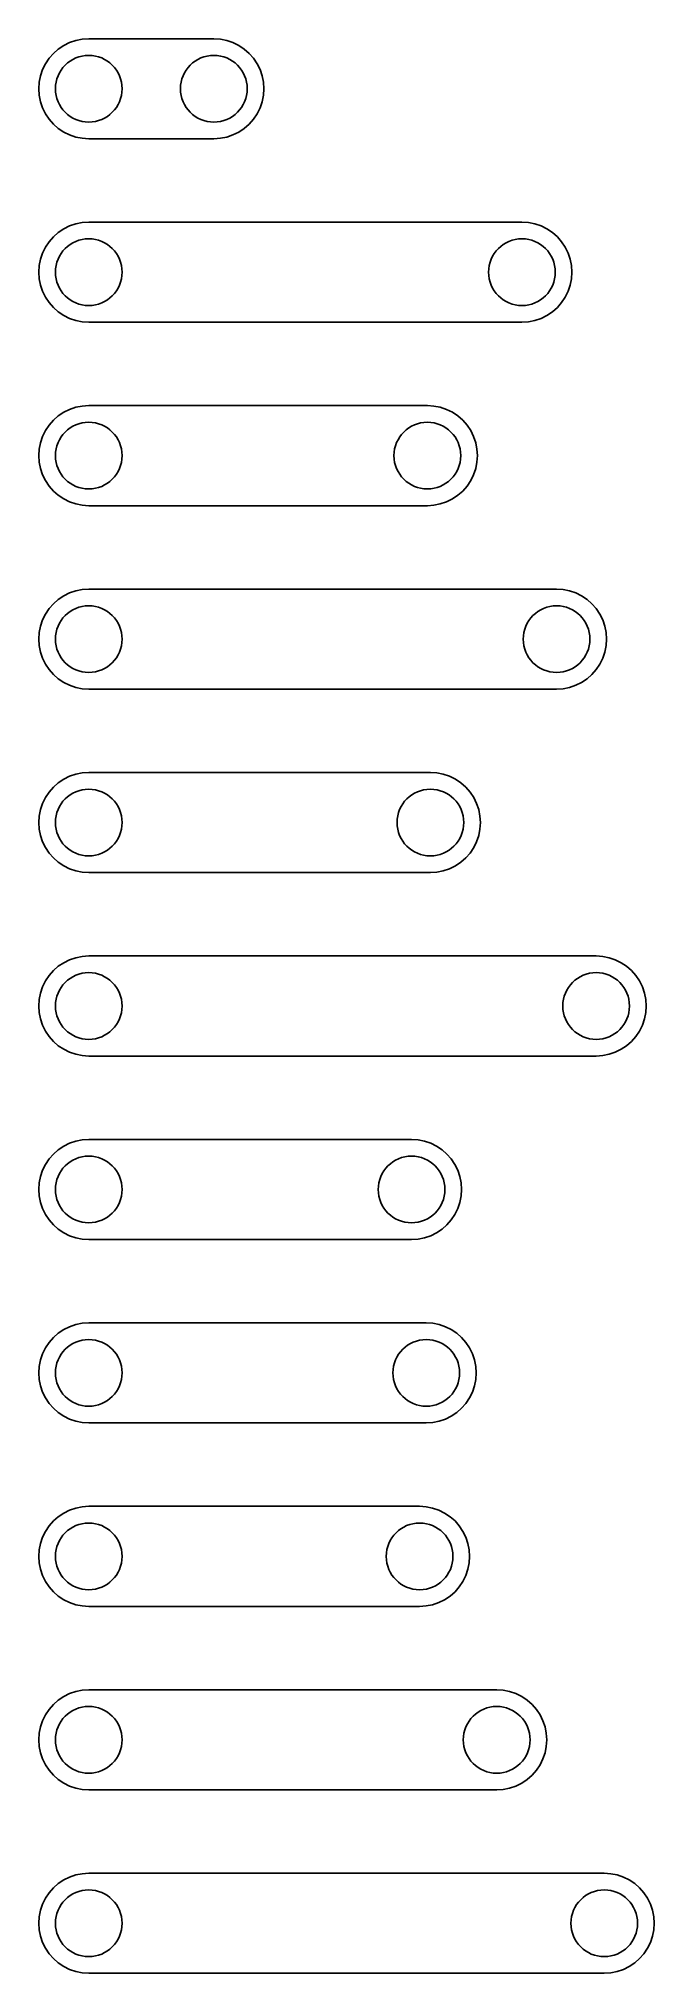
# Model space of a CAD drawing. Header units: metres. Extents: x -6 to 68, y -226 to 6.
import ezdxf

# ---------------------------------------------------------------- set-up
doc = ezdxf.new("R2010")
doc.units = ezdxf.units.M
doc.layers.add('HOLES', color=2, linetype='CONTINUOUS')
doc.layers.add('PARTS', color=1, linetype='CONTINUOUS')

msp = doc.modelspace()

# ---------------------------------------------------------------- linework, layer by layer
at = {"layer": 'HOLES'}
for centre in [(0, 0), (15, 0), (0, -22), (51.941327, -22), (0, -44), (40.59749, -44), (0, -66), (56.093777, -66), (0, -88), (40.961139, -88), (0, -110), (60.835533, -110), (0, -132), (38.704701, -132), (0, -154), (40.468886, -154), (0, -176), (39.671193, -176), (0, -198), (48.910311, -198), (0, -220), (61.809042, -220)]:
    msp.add_circle(centre, 4, dxfattribs=at)
at = {"layer": 'PARTS'}
for p, q in [((-3.652569, 4.76012), (-4.242641, 4.242641)), ((-3, 5.196152), (-3.652569, 4.76012)), ((-2.296101, 5.543277), (-3, 5.196152)), ((-1.552914, 5.795555), (-2.296101, 5.543277)), ((-0.783157, 5.948669), (-1.552914, 5.795555)), ((0, 6), (-0.783157, 5.948669)), ((15, 6), (0, 6)), ((15.783157, 5.948669), (15, 6)), ((16.552914, 5.795555), (15.783157, 5.948669)), ((17.296101, 5.543277), (16.552914, 5.795555)), ((18, 5.196152), (17.296101, 5.543277)), ((18.652569, 4.76012), (18, 5.196152)), ((19.242641, 4.242641), (18.652569, 4.76012)), ((-5.196152, 3), (-5.543277, 2.296101)), ((-4.76012, 3.652569), (-5.196152, 3)), ((-4.242641, 4.242641), (-4.76012, 3.652569)), ((19.76012, 3.652569), (19.242641, 4.242641)), ((20.196152, 3), (19.76012, 3.652569)), ((20.543277, 2.296101), (20.196152, 3)), ((-5.948669, 0.783157), (-6, 0)), ((-6, 0), (-5.948669, -0.783157)), ((-5.795555, 1.552914), (-5.948669, 0.783157)), ((-5.543277, 2.296101), (-5.795555, 1.552914)), ((20.795555, 1.552914), (20.543277, 2.296101)), ((20.948669, 0.783157), (20.795555, 1.552914)), ((21, 0), (20.948669, 0.783157)), ((20.948669, -0.783157), (21, 0)), ((-5.948669, -0.783157), (-5.795555, -1.552914)), ((-5.795555, -1.552914), (-5.543277, -2.296101)), ((-5.543277, -2.296101), (-5.196152, -3)), ((20.196152, -3), (20.543277, -2.296101)), ((20.543277, -2.296101), (20.795555, -1.552914)), ((20.795555, -1.552914), (20.948669, -0.783157)), ((-5.196152, -3), (-4.76012, -3.652569)), ((-4.76012, -3.652569), (-4.242641, -4.242641)), ((-4.242641, -4.242641), (-3.652569, -4.76012)), ((18.652569, -4.76012), (19.242641, -4.242641)), ((19.242641, -4.242641), (19.76012, -3.652569)), ((19.76012, -3.652569), (20.196152, -3)), ((-3.652569, -4.76012), (-3, -5.196152)), ((-3, -5.196152), (-2.296101, -5.543277)), ((-2.296101, -5.543277), (-1.552914, -5.795555)), ((-1.552914, -5.795555), (-0.783157, -5.948669)), ((-0.783157, -5.948669), (0, -6)), ((0, -6), (15, -6)), ((15, -6), (15.783157, -5.948669)), ((15.783157, -5.948669), (16.552914, -5.795555)), ((16.552914, -5.795555), (17.296101, -5.543277)), ((17.296101, -5.543277), (18, -5.196152)), ((18, -5.196152), (18.652569, -4.76012)), ((-1.552914, -16.204445), (-2.296101, -16.456723)), ((-0.783157, -16.051331), (-1.552914, -16.204445)), ((0, -16), (-0.783157, -16.051331)), ((51.941327, -16), (0, -16)), ((52.724484, -16.051331), (51.941327, -16)), ((53.494241, -16.204445), (52.724484, -16.051331)), ((54.237427, -16.456723), (53.494241, -16.204445)), ((-4.76012, -18.347431), (-5.196152, -19)), ((-4.242641, -17.757359), (-4.76012, -18.347431)), ((-3.652569, -17.23988), (-4.242641, -17.757359)), ((-3, -16.803848), (-3.652569, -17.23988)), ((-2.296101, -16.456723), (-3, -16.803848)), ((54.941327, -16.803848), (54.237427, -16.456723)), ((55.593895, -17.23988), (54.941327, -16.803848)), ((56.183967, -17.757359), (55.593895, -17.23988)), ((56.701447, -18.347431), (56.183967, -17.757359)), ((57.137479, -19), (56.701447, -18.347431)), ((-5.795555, -20.447086), (-5.948669, -21.216843)), ((-5.543277, -19.703899), (-5.795555, -20.447086)), ((-5.196152, -19), (-5.543277, -19.703899)), ((57.484604, -19.703899), (57.137479, -19)), ((57.736882, -20.447086), (57.484604, -19.703899)), ((57.889996, -21.216843), (57.736882, -20.447086)), ((-5.948669, -21.216843), (-6, -22)), ((-6, -22), (-5.948669, -22.783157)), ((-5.948669, -22.783157), (-5.795555, -23.552914)), ((57.736882, -23.552914), (57.889996, -22.783157)), ((57.941327, -22), (57.889996, -21.216843)), ((57.889996, -22.783157), (57.941327, -22)), ((-5.795555, -23.552914), (-5.543277, -24.296101)), ((-5.543277, -24.296101), (-5.196152, -25)), ((-5.196152, -25), (-4.76012, -25.652569)), ((56.701447, -25.652569), (57.137479, -25)), ((57.137479, -25), (57.484604, -24.296101)), ((57.484604, -24.296101), (57.736882, -23.552914)), ((-4.76012, -25.652569), (-4.242641, -26.242641)), ((-4.242641, -26.242641), (-3.652569, -26.76012)), ((-3.652569, -26.76012), (-3, -27.196152)), ((-3, -27.196152), (-2.296101, -27.543277)), ((-2.296101, -27.543277), (-1.552914, -27.795555)), ((-1.552914, -27.795555), (-0.783157, -27.948669)), ((52.724484, -27.948669), (53.494241, -27.795555)), ((53.494241, -27.795555), (54.237427, -27.543277)), ((54.237427, -27.543277), (54.941327, -27.196152)), ((54.941327, -27.196152), (55.593895, -26.76012)), ((55.593895, -26.76012), (56.183967, -26.242641)), ((56.183967, -26.242641), (56.701447, -25.652569)), ((-0.783157, -27.948669), (0, -28)), ((0, -28), (51.941327, -28)), ((51.941327, -28), (52.724484, -27.948669)), ((-3.652569, -39.23988), (-4.242641, -39.757359)), ((-3, -38.803848), (-3.652569, -39.23988)), ((-2.296101, -38.456723), (-3, -38.803848)), ((-1.552914, -38.204445), (-2.296101, -38.456723)), ((-0.783157, -38.051331), (-1.552914, -38.204445)), ((0, -38), (-0.783157, -38.051331)), ((40.59749, -38), (0, -38)), ((41.380647, -38.051331), (40.59749, -38)), ((42.150404, -38.204445), (41.380647, -38.051331)), ((42.89359, -38.456723), (42.150404, -38.204445)), ((43.59749, -38.803848), (42.89359, -38.456723)), ((44.250058, -39.23988), (43.59749, -38.803848)), ((44.840131, -39.757359), (44.250058, -39.23988)), ((-5.543277, -41.703899), (-5.795555, -42.447086)), ((-5.196152, -41), (-5.543277, -41.703899)), ((-4.76012, -40.347431), (-5.196152, -41)), ((-4.242641, -39.757359), (-4.76012, -40.347431)), ((45.35761, -40.347431), (44.840131, -39.757359)), ((45.793642, -41), (45.35761, -40.347431)), ((46.140767, -41.703899), (45.793642, -41)), ((46.393045, -42.447086), (46.140767, -41.703899)), ((-5.948669, -43.216843), (-6, -44)), ((-6, -44), (-5.948669, -44.783157)), ((-5.795555, -42.447086), (-5.948669, -43.216843)), ((46.546159, -43.216843), (46.393045, -42.447086)), ((46.59749, -44), (46.546159, -43.216843)), ((46.546159, -44.783157), (46.59749, -44)), ((-5.948669, -44.783157), (-5.795555, -45.552914)), ((-5.795555, -45.552914), (-5.543277, -46.296101)), ((-5.543277, -46.296101), (-5.196152, -47)), ((45.793642, -47), (46.140767, -46.296101)), ((46.140767, -46.296101), (46.393045, -45.552914)), ((46.393045, -45.552914), (46.546159, -44.783157)), ((-5.196152, -47), (-4.76012, -47.652569)), ((-4.76012, -47.652569), (-4.242641, -48.242641)), ((-4.242641, -48.242641), (-3.652569, -48.76012)), ((44.250058, -48.76012), (44.840131, -48.242641)), ((44.840131, -48.242641), (45.35761, -47.652569)), ((45.35761, -47.652569), (45.793642, -47)), ((-3.652569, -48.76012), (-3, -49.196152)), ((-3, -49.196152), (-2.296101, -49.543277)), ((-2.296101, -49.543277), (-1.552914, -49.795555)), ((-1.552914, -49.795555), (-0.783157, -49.948669)), ((-0.783157, -49.948669), (0, -50)), ((0, -50), (40.59749, -50)), ((40.59749, -50), (41.380647, -49.948669)), ((41.380647, -49.948669), (42.150404, -49.795555)), ((42.150404, -49.795555), (42.89359, -49.543277)), ((42.89359, -49.543277), (43.59749, -49.196152)), ((43.59749, -49.196152), (44.250058, -48.76012)), ((-1.552914, -60.204445), (-2.296101, -60.456723)), ((-0.783157, -60.051331), (-1.552914, -60.204445)), ((0, -60), (-0.783157, -60.051331)), ((56.093777, -60), (0, -60)), ((56.876935, -60.051331), (56.093777, -60)), ((57.646692, -60.204445), (56.876935, -60.051331)), ((58.389878, -60.456723), (57.646692, -60.204445)), ((-4.76012, -62.347431), (-5.196152, -63)), ((-4.242641, -61.757359), (-4.76012, -62.347431)), ((-3.652569, -61.23988), (-4.242641, -61.757359)), ((-3, -60.803848), (-3.652569, -61.23988)), ((-2.296101, -60.456723), (-3, -60.803848)), ((59.093777, -60.803848), (58.389878, -60.456723)), ((59.746346, -61.23988), (59.093777, -60.803848)), ((60.336418, -61.757359), (59.746346, -61.23988)), ((60.853897, -62.347431), (60.336418, -61.757359)), ((61.28993, -63), (60.853897, -62.347431)), ((-5.795555, -64.447086), (-5.948669, -65.216843)), ((-5.543277, -63.703899), (-5.795555, -64.447086)), ((-5.196152, -63), (-5.543277, -63.703899)), ((61.637055, -63.703899), (61.28993, -63)), ((61.889332, -64.447086), (61.637055, -63.703899)), ((62.042447, -65.216843), (61.889332, -64.447086)), ((-5.948669, -65.216843), (-6, -66)), ((-6, -66), (-5.948669, -66.783157)), ((-5.948669, -66.783157), (-5.795555, -67.552914)), ((61.889332, -67.552914), (62.042447, -66.783157)), ((62.093777, -66), (62.042447, -65.216843)), ((62.042447, -66.783157), (62.093777, -66)), ((-5.795555, -67.552914), (-5.543277, -68.296101)), ((-5.543277, -68.296101), (-5.196152, -69)), ((-5.196152, -69), (-4.76012, -69.652569)), ((60.853897, -69.652569), (61.28993, -69)), ((61.28993, -69), (61.637055, -68.296101)), ((61.637055, -68.296101), (61.889332, -67.552914)), ((-4.76012, -69.652569), (-4.242641, -70.242641)), ((-4.242641, -70.242641), (-3.652569, -70.76012)), ((-3.652569, -70.76012), (-3, -71.196152)), ((-3, -71.196152), (-2.296101, -71.543277)), ((-2.296101, -71.543277), (-1.552914, -71.795555)), ((-1.552914, -71.795555), (-0.783157, -71.948669)), ((56.876935, -71.948669), (57.646692, -71.795555)), ((57.646692, -71.795555), (58.389878, -71.543277)), ((58.389878, -71.543277), (59.093777, -71.196152)), ((59.093777, -71.196152), (59.746346, -70.76012)), ((59.746346, -70.76012), (60.336418, -70.242641)), ((60.336418, -70.242641), (60.853897, -69.652569)), ((-0.783157, -71.948669), (0, -72)), ((0, -72), (56.093777, -72)), ((56.093777, -72), (56.876935, -71.948669)), ((-3.652569, -83.23988), (-4.242641, -83.757359)), ((-3, -82.803848), (-3.652569, -83.23988)), ((-2.296101, -82.456723), (-3, -82.803848)), ((-1.552914, -82.204445), (-2.296101, -82.456723)), ((-0.783157, -82.051331), (-1.552914, -82.204445)), ((0, -82), (-0.783157, -82.051331)), ((40.961139, -82), (0, -82)), ((41.744296, -82.051331), (40.961139, -82)), ((42.514053, -82.204445), (41.744296, -82.051331)), ((43.257239, -82.456723), (42.514053, -82.204445)), ((43.961139, -82.803848), (43.257239, -82.456723)), ((44.613707, -83.23988), (43.961139, -82.803848)), ((45.203779, -83.757359), (44.613707, -83.23988)), ((-5.543277, -85.703899), (-5.795555, -86.447086)), ((-5.196152, -85), (-5.543277, -85.703899)), ((-4.76012, -84.347431), (-5.196152, -85)), ((-4.242641, -83.757359), (-4.76012, -84.347431)), ((45.721259, -84.347431), (45.203779, -83.757359)), ((46.157291, -85), (45.721259, -84.347431)), ((46.504416, -85.703899), (46.157291, -85)), ((46.756694, -86.447086), (46.504416, -85.703899)), ((-5.948669, -87.216843), (-6, -88)), ((-6, -88), (-5.948669, -88.783157)), ((-5.795555, -86.447086), (-5.948669, -87.216843)), ((46.909808, -87.216843), (46.756694, -86.447086)), ((46.961139, -88), (46.909808, -87.216843)), ((46.909808, -88.783157), (46.961139, -88)), ((-5.948669, -88.783157), (-5.795555, -89.552914)), ((-5.795555, -89.552914), (-5.543277, -90.296101)), ((-5.543277, -90.296101), (-5.196152, -91)), ((46.157291, -91), (46.504416, -90.296101)), ((46.504416, -90.296101), (46.756694, -89.552914)), ((46.756694, -89.552914), (46.909808, -88.783157)), ((-5.196152, -91), (-4.76012, -91.652569)), ((-4.76012, -91.652569), (-4.242641, -92.242641)), ((-4.242641, -92.242641), (-3.652569, -92.76012)), ((-3.652569, -92.76012), (-3, -93.196152)), ((43.961139, -93.196152), (44.613707, -92.76012)), ((44.613707, -92.76012), (45.203779, -92.242641)), ((45.203779, -92.242641), (45.721259, -91.652569)), ((45.721259, -91.652569), (46.157291, -91)), ((-3, -93.196152), (-2.296101, -93.543277)), ((-2.296101, -93.543277), (-1.552914, -93.795555)), ((-1.552914, -93.795555), (-0.783157, -93.948669)), ((-0.783157, -93.948669), (0, -94)), ((0, -94), (40.961139, -94)), ((40.961139, -94), (41.744296, -93.948669)), ((41.744296, -93.948669), (42.514053, -93.795555)), ((42.514053, -93.795555), (43.257239, -93.543277)), ((43.257239, -93.543277), (43.961139, -93.196152)), ((-1.552914, -104.204445), (-2.296101, -104.456723)), ((-0.783157, -104.051331), (-1.552914, -104.204445)), ((0, -104), (-0.783157, -104.051331)), ((60.835533, -104), (0, -104)), ((61.618691, -104.051331), (60.835533, -104)), ((62.388448, -104.204445), (61.618691, -104.051331)), ((63.131634, -104.456723), (62.388448, -104.204445)), ((-4.76012, -106.347431), (-5.196152, -107)), ((-4.242641, -105.757359), (-4.76012, -106.347431)), ((-3.652569, -105.23988), (-4.242641, -105.757359)), ((-3, -104.803848), (-3.652569, -105.23988)), ((-2.296101, -104.456723), (-3, -104.803848)), ((63.835533, -104.803848), (63.131634, -104.456723)), ((64.488102, -105.23988), (63.835533, -104.803848)), ((65.078174, -105.757359), (64.488102, -105.23988)), ((65.595654, -106.347431), (65.078174, -105.757359)), ((66.031686, -107), (65.595654, -106.347431)), ((-5.795555, -108.447086), (-5.948669, -109.216843)), ((-5.543277, -107.703899), (-5.795555, -108.447086)), ((-5.196152, -107), (-5.543277, -107.703899)), ((66.378811, -107.703899), (66.031686, -107)), ((66.631088, -108.447086), (66.378811, -107.703899)), ((66.784203, -109.216843), (66.631088, -108.447086)), ((-5.948669, -109.216843), (-6, -110)), ((-6, -110), (-5.948669, -110.783157)), ((-5.948669, -110.783157), (-5.795555, -111.552914)), ((66.631088, -111.552914), (66.784203, -110.783157)), ((66.835533, -110), (66.784203, -109.216843)), ((66.784203, -110.783157), (66.835533, -110)), ((-5.795555, -111.552914), (-5.543277, -112.296101)), ((-5.543277, -112.296101), (-5.196152, -113)), ((-5.196152, -113), (-4.76012, -113.652569)), ((-4.76012, -113.652569), (-4.242641, -114.242641)), ((65.078174, -114.242641), (65.595654, -113.652569)), ((65.595654, -113.652569), (66.031686, -113)), ((66.031686, -113), (66.378811, -112.296101)), ((66.378811, -112.296101), (66.631088, -111.552914)), ((-4.242641, -114.242641), (-3.652569, -114.76012)), ((-3.652569, -114.76012), (-3, -115.196152)), ((-3, -115.196152), (-2.296101, -115.543277)), ((-2.296101, -115.543277), (-1.552914, -115.795555)), ((-1.552914, -115.795555), (-0.783157, -115.948669)), ((-0.783157, -115.948669), (0, -116)), ((0, -116), (60.835533, -116)), ((60.835533, -116), (61.618691, -115.948669)), ((61.618691, -115.948669), (62.388448, -115.795555)), ((62.388448, -115.795555), (63.131634, -115.543277)), ((63.131634, -115.543277), (63.835533, -115.196152)), ((63.835533, -115.196152), (64.488102, -114.76012)), ((64.488102, -114.76012), (65.078174, -114.242641)), ((-3.652569, -127.23988), (-4.242641, -127.757359)), ((-3, -126.803848), (-3.652569, -127.23988)), ((-2.296101, -126.456723), (-3, -126.803848)), ((-1.552914, -126.204445), (-2.296101, -126.456723)), ((-0.783157, -126.051331), (-1.552914, -126.204445)), ((0, -126), (-0.783157, -126.051331)), ((38.704701, -126), (0, -126)), ((39.487858, -126.051331), (38.704701, -126)), ((40.257615, -126.204445), (39.487858, -126.051331)), ((41.000802, -126.456723), (40.257615, -126.204445)), ((41.704701, -126.803848), (41.000802, -126.456723)), ((42.35727, -127.23988), (41.704701, -126.803848)), ((42.947342, -127.757359), (42.35727, -127.23988)), ((-5.543277, -129.703899), (-5.795555, -130.447086)), ((-5.196152, -129), (-5.543277, -129.703899)), ((-4.76012, -128.347431), (-5.196152, -129)), ((-4.242641, -127.757359), (-4.76012, -128.347431)), ((43.464821, -128.347431), (42.947342, -127.757359)), ((43.900853, -129), (43.464821, -128.347431)), ((44.247978, -129.703899), (43.900853, -129)), ((44.500256, -130.447086), (44.247978, -129.703899)), ((-5.948669, -131.216843), (-6, -132)), ((-6, -132), (-5.948669, -132.783157)), ((-5.795555, -130.447086), (-5.948669, -131.216843)), ((44.65337, -131.216843), (44.500256, -130.447086)), ((44.704701, -132), (44.65337, -131.216843)), ((44.65337, -132.783157), (44.704701, -132)), ((-5.948669, -132.783157), (-5.795555, -133.552914)), ((-5.795555, -133.552914), (-5.543277, -134.296101)), ((-5.543277, -134.296101), (-5.196152, -135)), ((43.900853, -135), (44.247978, -134.296101)), ((44.247978, -134.296101), (44.500256, -133.552914)), ((44.500256, -133.552914), (44.65337, -132.783157)), ((-5.196152, -135), (-4.76012, -135.652569)), ((-4.76012, -135.652569), (-4.242641, -136.242641)), ((-4.242641, -136.242641), (-3.652569, -136.76012)), ((-3.652569, -136.76012), (-3, -137.196152)), ((41.704701, -137.196152), (42.35727, -136.76012)), ((42.35727, -136.76012), (42.947342, -136.242641)), ((42.947342, -136.242641), (43.464821, -135.652569)), ((43.464821, -135.652569), (43.900853, -135)), ((-3, -137.196152), (-2.296101, -137.543277)), ((-2.296101, -137.543277), (-1.552914, -137.795555)), ((-1.552914, -137.795555), (-0.783157, -137.948669)), ((-0.783157, -137.948669), (0, -138)), ((0, -138), (38.704701, -138)), ((38.704701, -138), (39.487858, -137.948669)), ((39.487858, -137.948669), (40.257615, -137.795555)), ((40.257615, -137.795555), (41.000802, -137.543277)), ((41.000802, -137.543277), (41.704701, -137.196152)), ((-2.296101, -148.456723), (-3, -148.803848)), ((-1.552914, -148.204445), (-2.296101, -148.456723)), ((-0.783157, -148.051331), (-1.552914, -148.204445)), ((0, -148), (-0.783157, -148.051331)), ((40.468886, -148), (0, -148)), ((41.252044, -148.051331), (40.468886, -148)), ((42.021801, -148.204445), (41.252044, -148.051331)), ((42.764987, -148.456723), (42.021801, -148.204445)), ((43.468886, -148.803848), (42.764987, -148.456723)), ((-4.76012, -150.347431), (-5.196152, -151)), ((-4.242641, -149.757359), (-4.76012, -150.347431)), ((-3.652569, -149.23988), (-4.242641, -149.757359)), ((-3, -148.803848), (-3.652569, -149.23988)), ((44.121455, -149.23988), (43.468886, -148.803848)), ((44.711527, -149.757359), (44.121455, -149.23988)), ((45.229006, -150.347431), (44.711527, -149.757359)), ((45.665039, -151), (45.229006, -150.347431)), ((-5.795555, -152.447086), (-5.948669, -153.216843)), ((-5.543277, -151.703899), (-5.795555, -152.447086)), ((-5.196152, -151), (-5.543277, -151.703899)), ((46.012164, -151.703899), (45.665039, -151)), ((46.264441, -152.447086), (46.012164, -151.703899)), ((46.417556, -153.216843), (46.264441, -152.447086)), ((-5.948669, -153.216843), (-6, -154)), ((-6, -154), (-5.948669, -154.783157)), ((-5.948669, -154.783157), (-5.795555, -155.552914)), ((46.264441, -155.552914), (46.417556, -154.783157)), ((46.468886, -154), (46.417556, -153.216843)), ((46.417556, -154.783157), (46.468886, -154)), ((-5.795555, -155.552914), (-5.543277, -156.296101)), ((-5.543277, -156.296101), (-5.196152, -157)), ((-5.196152, -157), (-4.76012, -157.652569)), ((-4.76012, -157.652569), (-4.242641, -158.242641)), ((44.711527, -158.242641), (45.229006, -157.652569)), ((45.229006, -157.652569), (45.665039, -157)), ((45.665039, -157), (46.012164, -156.296101)), ((46.012164, -156.296101), (46.264441, -155.552914)), ((-4.242641, -158.242641), (-3.652569, -158.76012)), ((-3.652569, -158.76012), (-3, -159.196152)), ((-3, -159.196152), (-2.296101, -159.543277)), ((-2.296101, -159.543277), (-1.552914, -159.795555)), ((-1.552914, -159.795555), (-0.783157, -159.948669)), ((-0.783157, -159.948669), (0, -160)), ((0, -160), (40.468886, -160)), ((40.468886, -160), (41.252044, -159.948669)), ((41.252044, -159.948669), (42.021801, -159.795555)), ((42.021801, -159.795555), (42.764987, -159.543277)), ((42.764987, -159.543277), (43.468886, -159.196152)), ((43.468886, -159.196152), (44.121455, -158.76012)), ((44.121455, -158.76012), (44.711527, -158.242641)), ((-3.652569, -171.23988), (-4.242641, -171.757359)), ((-3, -170.803848), (-3.652569, -171.23988)), ((-2.296101, -170.456723), (-3, -170.803848)), ((-1.552914, -170.204445), (-2.296101, -170.456723)), ((-0.783157, -170.051331), (-1.552914, -170.204445)), ((0, -170), (-0.783157, -170.051331)), ((39.671193, -170), (0, -170)), ((40.45435, -170.051331), (39.671193, -170)), ((41.224107, -170.204445), (40.45435, -170.051331)), ((41.967293, -170.456723), (41.224107, -170.204445)), ((42.671193, -170.803848), (41.967293, -170.456723)), ((43.323761, -171.23988), (42.671193, -170.803848)), ((43.913834, -171.757359), (43.323761, -171.23988)), ((-5.543277, -173.703899), (-5.795555, -174.447086)), ((-5.196152, -173), (-5.543277, -173.703899)), ((-4.76012, -172.347431), (-5.196152, -173)), ((-4.242641, -171.757359), (-4.76012, -172.347431)), ((44.431313, -172.347431), (43.913834, -171.757359)), ((44.867345, -173), (44.431313, -172.347431)), ((45.21447, -173.703899), (44.867345, -173)), ((45.466748, -174.447086), (45.21447, -173.703899)), ((-5.948669, -175.216843), (-6, -176)), ((-6, -176), (-5.948669, -176.783157)), ((-5.795555, -174.447086), (-5.948669, -175.216843)), ((45.619862, -175.216843), (45.466748, -174.447086)), ((45.671193, -176), (45.619862, -175.216843)), ((45.619862, -176.783157), (45.671193, -176)), ((-5.948669, -176.783157), (-5.795555, -177.552914)), ((-5.795555, -177.552914), (-5.543277, -178.296101)), ((-5.543277, -178.296101), (-5.196152, -179)), ((44.867345, -179), (45.21447, -178.296101)), ((45.21447, -178.296101), (45.466748, -177.552914)), ((45.466748, -177.552914), (45.619862, -176.783157)), ((-5.196152, -179), (-4.76012, -179.652569)), ((-4.76012, -179.652569), (-4.242641, -180.242641)), ((-4.242641, -180.242641), (-3.652569, -180.76012)), ((-3.652569, -180.76012), (-3, -181.196152)), ((42.671193, -181.196152), (43.323761, -180.76012)), ((43.323761, -180.76012), (43.913834, -180.242641)), ((43.913834, -180.242641), (44.431313, -179.652569)), ((44.431313, -179.652569), (44.867345, -179)), ((-3, -181.196152), (-2.296101, -181.543277)), ((-2.296101, -181.543277), (-1.552914, -181.795555)), ((-1.552914, -181.795555), (-0.783157, -181.948669)), ((-0.783157, -181.948669), (0, -182)), ((0, -182), (39.671193, -182)), ((39.671193, -182), (40.45435, -181.948669)), ((40.45435, -181.948669), (41.224107, -181.795555)), ((41.224107, -181.795555), (41.967293, -181.543277)), ((41.967293, -181.543277), (42.671193, -181.196152)), ((-2.296101, -192.456723), (-3, -192.803848)), ((-1.552914, -192.204445), (-2.296101, -192.456723)), ((-0.783157, -192.051331), (-1.552914, -192.204445)), ((0, -192), (-0.783157, -192.051331)), ((48.910311, -192), (0, -192)), ((49.693468, -192.051331), (48.910311, -192)), ((50.463225, -192.204445), (49.693468, -192.051331)), ((51.206411, -192.456723), (50.463225, -192.204445)), ((51.910311, -192.803848), (51.206411, -192.456723)), ((-4.76012, -194.347431), (-5.196152, -195)), ((-4.242641, -193.757359), (-4.76012, -194.347431)), ((-3.652569, -193.23988), (-4.242641, -193.757359)), ((-3, -192.803848), (-3.652569, -193.23988)), ((52.562879, -193.23988), (51.910311, -192.803848)), ((53.152951, -193.757359), (52.562879, -193.23988)), ((53.670431, -194.347431), (53.152951, -193.757359)), ((54.106463, -195), (53.670431, -194.347431)), ((-5.795555, -196.447086), (-5.948669, -197.216843)), ((-5.543277, -195.703899), (-5.795555, -196.447086)), ((-5.196152, -195), (-5.543277, -195.703899)), ((54.453588, -195.703899), (54.106463, -195)), ((54.705866, -196.447086), (54.453588, -195.703899)), ((54.85898, -197.216843), (54.705866, -196.447086)), ((-5.948669, -197.216843), (-6, -198)), ((-6, -198), (-5.948669, -198.783157)), ((-5.948669, -198.783157), (-5.795555, -199.552914)), ((54.705866, -199.552914), (54.85898, -198.783157)), ((54.910311, -198), (54.85898, -197.216843)), ((54.85898, -198.783157), (54.910311, -198)), ((-5.795555, -199.552914), (-5.543277, -200.296101)), ((-5.543277, -200.296101), (-5.196152, -201)), ((-5.196152, -201), (-4.76012, -201.652569)), ((-4.76012, -201.652569), (-4.242641, -202.242641)), ((53.152951, -202.242641), (53.670431, -201.652569)), ((53.670431, -201.652569), (54.106463, -201)), ((54.106463, -201), (54.453588, -200.296101)), ((54.453588, -200.296101), (54.705866, -199.552914)), ((-4.242641, -202.242641), (-3.652569, -202.76012)), ((-3.652569, -202.76012), (-3, -203.196152)), ((-3, -203.196152), (-2.296101, -203.543277)), ((-2.296101, -203.543277), (-1.552914, -203.795555)), ((-1.552914, -203.795555), (-0.783157, -203.948669)), ((-0.783157, -203.948669), (0, -204)), ((0, -204), (48.910311, -204)), ((48.910311, -204), (49.693468, -203.948669)), ((49.693468, -203.948669), (50.463225, -203.795555)), ((50.463225, -203.795555), (51.206411, -203.543277)), ((51.206411, -203.543277), (51.910311, -203.196152)), ((51.910311, -203.196152), (52.562879, -202.76012)), ((52.562879, -202.76012), (53.152951, -202.242641)), ((-4.242641, -215.757359), (-4.76012, -216.347431)), ((-3.652569, -215.23988), (-4.242641, -215.757359)), ((-3, -214.803848), (-3.652569, -215.23988)), ((-2.296101, -214.456723), (-3, -214.803848)), ((-1.552914, -214.204445), (-2.296101, -214.456723)), ((-0.783157, -214.051331), (-1.552914, -214.204445)), ((0, -214), (-0.783157, -214.051331)), ((61.809042, -214), (0, -214)), ((62.592199, -214.051331), (61.809042, -214)), ((63.361957, -214.204445), (62.592199, -214.051331)), ((64.105143, -214.456723), (63.361957, -214.204445)), ((64.809042, -214.803848), (64.105143, -214.456723)), ((65.461611, -215.23988), (64.809042, -214.803848)), ((66.051683, -215.757359), (65.461611, -215.23988)), ((66.569162, -216.347431), (66.051683, -215.757359)), ((-5.543277, -217.703899), (-5.795555, -218.447086)), ((-5.196152, -217), (-5.543277, -217.703899)), ((-4.76012, -216.347431), (-5.196152, -217)), ((67.005195, -217), (66.569162, -216.347431)), ((67.352319, -217.703899), (67.005195, -217)), ((67.604597, -218.447086), (67.352319, -217.703899)), ((-5.948669, -219.216843), (-6, -220)), ((-6, -220), (-5.948669, -220.783157)), ((-5.795555, -218.447086), (-5.948669, -219.216843)), ((67.757711, -219.216843), (67.604597, -218.447086)), ((67.809042, -220), (67.757711, -219.216843)), ((67.757711, -220.783157), (67.809042, -220)), ((-5.948669, -220.783157), (-5.795555, -221.552914)), ((-5.795555, -221.552914), (-5.543277, -222.296101)), ((-5.543277, -222.296101), (-5.196152, -223)), ((67.005195, -223), (67.352319, -222.296101)), ((67.352319, -222.296101), (67.604597, -221.552914)), ((67.604597, -221.552914), (67.757711, -220.783157)), ((-5.196152, -223), (-4.76012, -223.652569)), ((-4.76012, -223.652569), (-4.242641, -224.242641)), ((-4.242641, -224.242641), (-3.652569, -224.76012)), ((-3.652569, -224.76012), (-3, -225.196152)), ((64.809042, -225.196152), (65.461611, -224.76012)), ((65.461611, -224.76012), (66.051683, -224.242641)), ((66.051683, -224.242641), (66.569162, -223.652569)), ((66.569162, -223.652569), (67.005195, -223)), ((-3, -225.196152), (-2.296101, -225.543277)), ((-2.296101, -225.543277), (-1.552914, -225.795555)), ((-1.552914, -225.795555), (-0.783157, -225.948669)), ((-0.783157, -225.948669), (0, -226)), ((0, -226), (61.809042, -226)), ((61.809042, -226), (62.592199, -225.948669)), ((62.592199, -225.948669), (63.361957, -225.795555)), ((63.361957, -225.795555), (64.105143, -225.543277)), ((64.105143, -225.543277), (64.809042, -225.196152))]:
    msp.add_line(p, q, dxfattribs=at)

doc.saveas('drawing.dxf')
